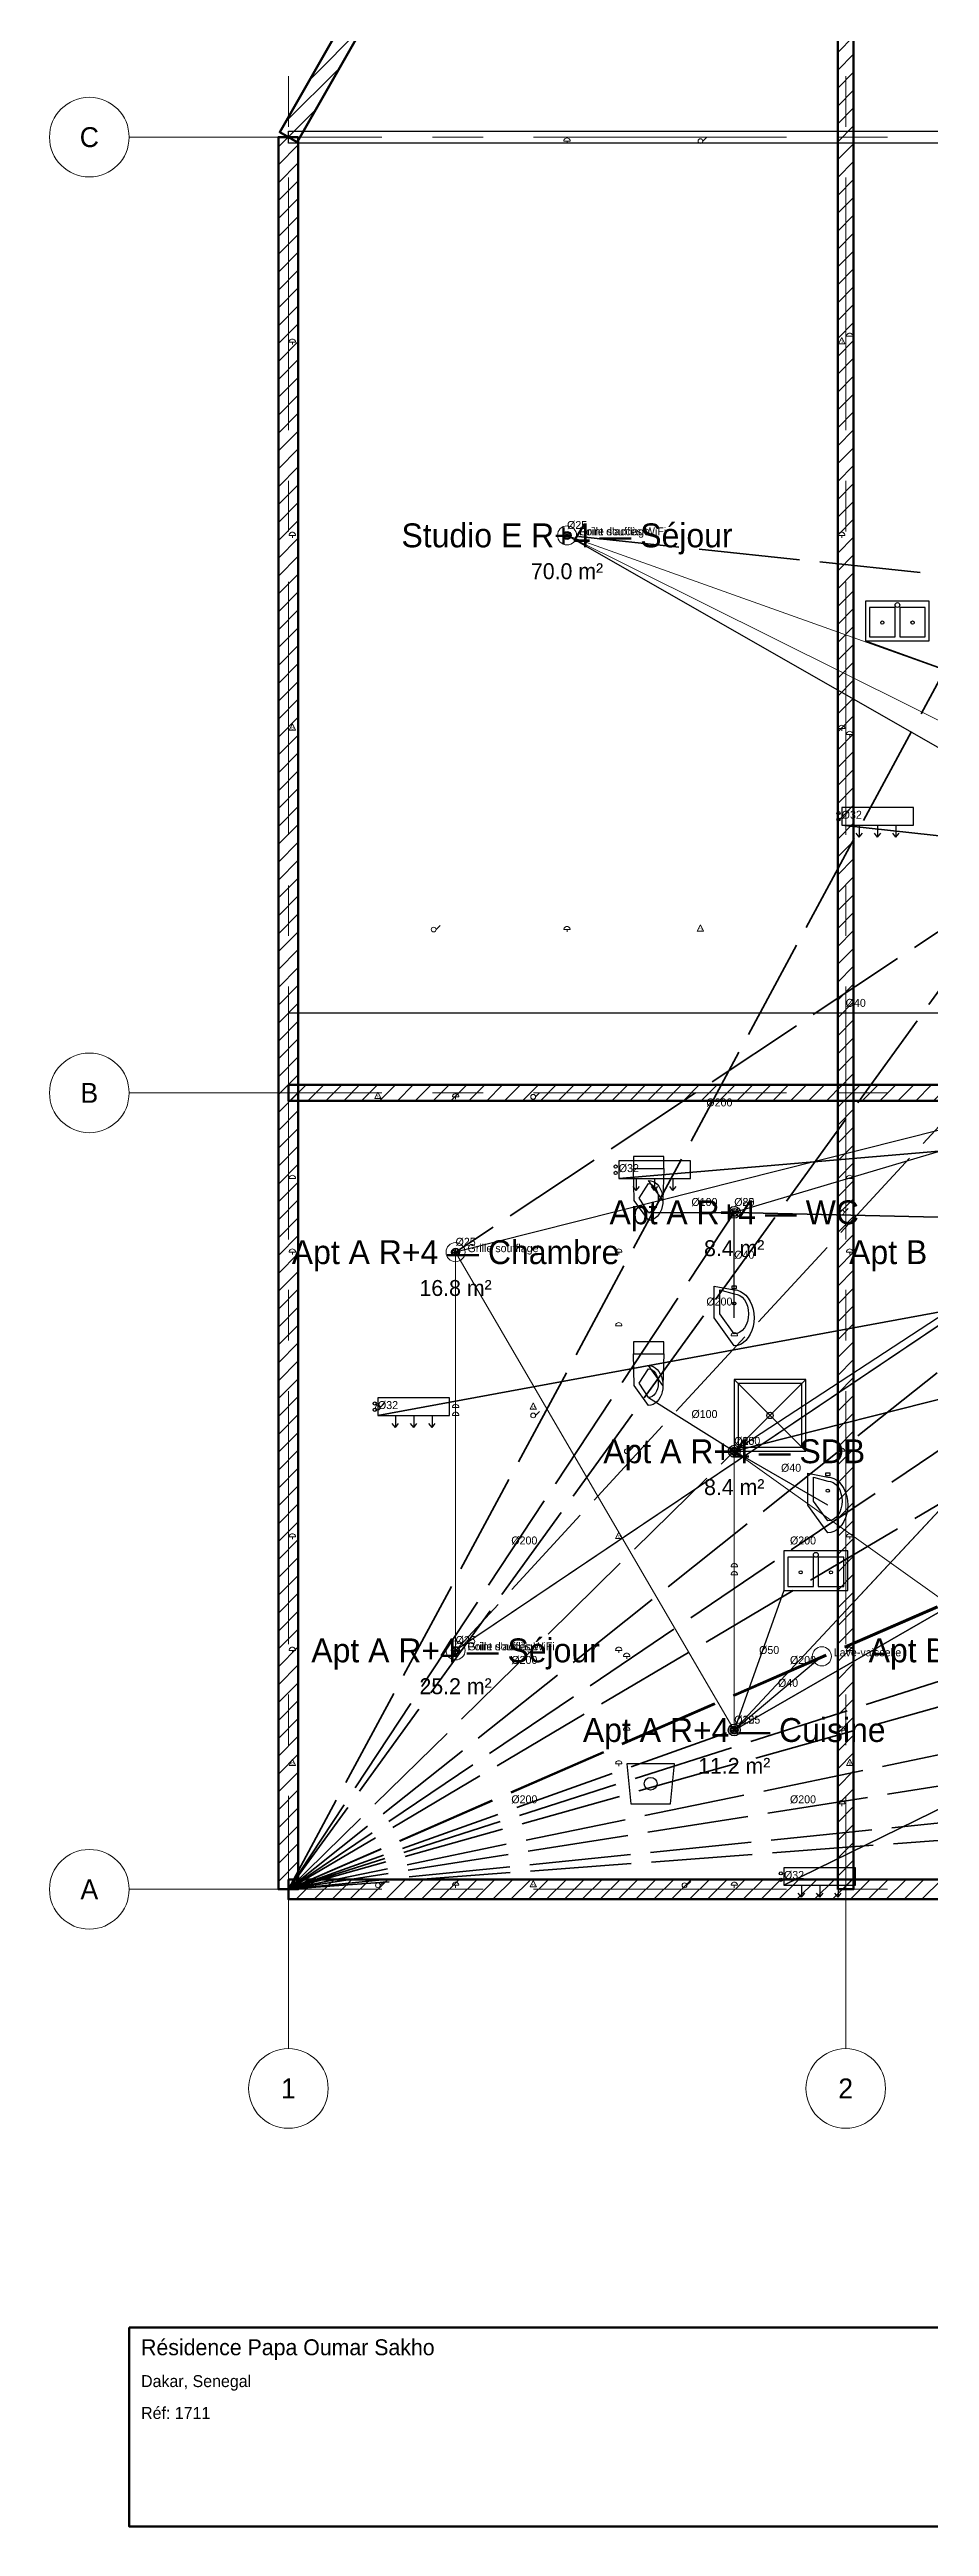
# Model space of a CAD drawing. Header units: metres. Extents: x -3 to 30, y -8 to 52.
# Drawn here: x -3 to 8.05, y -8 to 23.1 of the extents above; entities that cross this region are included whole.
import ezdxf
from ezdxf.enums import TextEntityAlignment as Align

# ---------------------------------------------------------------- set-up
doc = ezdxf.new("R2010")
doc.units = ezdxf.units.M
doc.linetypes.add('CENTER', pattern=[5.08, 3.175, -0.635, 0.635, -0.635])
doc.linetypes.add('DASHED', pattern=[1.524, 1.27, -0.254])
for name, color, linetype, lineweight in [('A-HATCH', 8, 'Continuous', 0), ('A-TEXT', 7, 'Continuous', 0), ('A-WALL', 7, 'Continuous', 50), ('A-WALL-INT', 8, 'Continuous', 25), ('E-LCCR', 4, 'Continuous', 13), ('E-LITE', 6, 'Continuous', 13), ('E-POWR', 6, 'Continuous', 18), ('F-DETECT', 1, 'Continuous', 13), ('F-SPKL', 1, 'Continuous', 25), ('G-CART', 7, 'Continuous', 35), ('M-DUCT', 2, 'DASHED', 18), ('M-EQUIP', 2, 'Continuous', 25), ('P-FIXT', 5, 'Continuous', 25), ('P-PIPE-EC', 1, 'Continuous', 18), ('P-PIPE-EF', 5, 'Continuous', 18), ('P-PIPE-EU', 3, 'Continuous', 18), ('S-GRID', 8, 'CENTER', 9)]:
    doc.layers.add(name, color=color, linetype=linetype, lineweight=lineweight)

# ---------------------------------------------------------------- blocks, each defined once
blk = doc.blocks.new('TJ_PRISE')
at = {"layer": 'E-POWR'}
for p, q in [((-0.04, 0), (0.04, 0)), ((0, 0), (0, -0.03))]:
    blk.add_line(p, q, dxfattribs=at)
blk.add_lwpolyline([(0.04, 0), (0.039, 0.01), (0.035, 0.02), (0.028, 0.028), (0.02, 0.035), (0.01, 0.039), (0, 0.04), (-0.01, 0.039), (-0.02, 0.035), (-0.028, 0.028), (-0.035, 0.02), (-0.039, 0.01), (-0.04, 0)], dxfattribs=at)
blk = doc.blocks.new('TJ_INTER')
at = {"layer": 'E-POWR'}
blk.add_line((0.03, 0), (0.08, 0.05), dxfattribs=at)
blk.add_circle((0, 0), 0.03, dxfattribs=at)
blk = doc.blocks.new('TJ_LUMINAIRE')
at = {"layer": 'E-LITE'}
for p, q in [((-0.035, -0.035), (0.035, 0.035)), ((-0.035, 0.035), (0.035, -0.035))]:
    blk.add_line(p, q, dxfattribs=at)
blk.add_circle((0, 0), 0.05, dxfattribs=at)
blk = doc.blocks.new('TJ_RJ45')
at = {"layer": 'E-LCCR'}
blk.add_lwpolyline([(0, 0.06), (-0.04, -0.02), (0.04, -0.02)], close=True, dxfattribs=at)
blk.add_text('D', height=0.03, dxfattribs=at).set_placement((-0.01, -0.01))
blk = doc.blocks.new('TJ_TV')
at = {"layer": 'E-LCCR'}
blk.add_lwpolyline([(0, 0.06), (-0.04, -0.02), (0.04, -0.02)], close=True, dxfattribs=at)
blk.add_text('TV', height=0.025, dxfattribs=at).set_placement((-0.015, -0.01))
blk = doc.blocks.new('TJ_SPLIT')
at = {"layer": 'M-EQUIP'}
for p, q in [((0.22, 0), (0.22, -0.15)), ((0.45, 0), (0.45, -0.15)), ((0.68, 0), (0.68, -0.15)), ((0.22, -0.15), (0.18, -0.1)), ((0.22, -0.15), (0.26, -0.1)), ((0.45, -0.15), (0.41, -0.1)), ((0.45, -0.15), (0.49, -0.1)), ((0.68, -0.15), (0.64, -0.1)), ((0.68, -0.15), (0.72, -0.1))]:
    blk.add_line(p, q, dxfattribs=at)
blk.add_lwpolyline([(0, 0), (0.9, 0), (0.9, 0.22), (0, 0.22)], close=True, dxfattribs=at)
for centre in [(-0.04, 0.15), (-0.04, 0.07)]:
    blk.add_circle(centre, 0.02, dxfattribs=at)
blk = doc.blocks.new('TJ_DF')
at = {"layer": 'F-DETECT'}
blk.add_circle((0, 0), 0.04, dxfattribs=at)
blk.add_text('DF', height=0.03, dxfattribs=at).set_placement((-0.02, -0.015))
blk = doc.blocks.new('TJ_SPK')
at = {"layer": 'F-SPKL'}
for p, q in [((-0.05, 0), (0.05, 0)), ((0, -0.05), (0, 0.05))]:
    blk.add_line(p, q, dxfattribs=at)
blk.add_circle((0, 0), 0.05, dxfattribs=at)
blk = doc.blocks.new('TJ_APPLIQUE')
at = {"layer": 'E-LITE'}
blk.add_line((-0.04, 0), (0.04, 0), dxfattribs=at)
blk.add_lwpolyline([(0.04, 0), (0.039, 0.01), (0.035, 0.02), (0.028, 0.028), (0.02, 0.035), (0.01, 0.039), (0, 0.04), (-0.01, 0.039), (-0.02, 0.035), (-0.028, 0.028), (-0.035, 0.02), (-0.039, 0.01), (-0.04, 0)], dxfattribs=at)
blk = doc.blocks.new('TJ_EVIER')
at = {"layer": 'P-FIXT'}
for points in [[(0, 0), (0.8, 0), (0.8, 0.5), (0, 0.5)], [(0.05, 0.05), (0.37, 0.05), (0.37, 0.42), (0.05, 0.42)], [(0.43, 0.05), (0.75, 0.05), (0.75, 0.42), (0.43, 0.42)]]:
    blk.add_lwpolyline(points, close=True, dxfattribs=at)
for centre, radius in [((0.4, 0.45), 0.03), ((0.21, 0.23), 0.02), ((0.59, 0.23), 0.02)]:
    blk.add_circle(centre, radius, dxfattribs=at)
blk = doc.blocks.new('TJ_HOTTE')
at = {"layer": 'M-EQUIP'}
blk.add_lwpolyline([(0.05, 0), (0.55, 0), (0.6, 0.5), (0, 0.5)], close=True, dxfattribs=at)
blk.add_circle((0.3, 0.25), 0.08, dxfattribs=at)
blk = doc.blocks.new('TJ_VMC')
at = {"layer": 'M-EQUIP'}
for p, q in [((-0.05, -0.05), (0.05, 0.05)), ((-0.05, 0.05), (0.05, -0.05))]:
    blk.add_line(p, q, dxfattribs=at)
blk.add_circle((0, 0), 0.075, dxfattribs=at)
blk = doc.blocks.new('TJ_DC')
at = {"layer": 'F-DETECT'}
blk.add_circle((0, 0), 0.04, dxfattribs=at)
blk.add_text('DC', height=0.03, dxfattribs=at).set_placement((-0.02, -0.015))
blk = doc.blocks.new('TJ_LAVABO')
at = {"layer": 'P-FIXT'}
for points in [[(-0.25, 0.4), (0, 0.35), (0.039, 0.346), (0.077, 0.333), (0.113, 0.312), (0.147, 0.283), (0.177, 0.247), (0.202, 0.206), (0.223, 0.159), (0.238, 0.108), (0.247, 0.055), (0.25, 0), (0.247, -0.055), (0.238, -0.108), (0.223, -0.159), (0.202, -0.206), (0.177, -0.247), (0.147, -0.283), (0.113, -0.312), (0.077, -0.333), (0.039, -0.346), (0, -0.35), (-0.25, 0), (-0.25, 0.4)], [(-0.18, 0.35), (0, 0.3), (0.035, 0.295), (0.069, 0.281), (0.1, 0.258), (0.127, 0.227), (0.15, 0.189), (0.166, 0.146), (0.177, 0.099), (0.18, 0.05), (0.177, 0.001), (0.166, -0.046), (0.15, -0.089), (0.127, -0.127), (0.1, -0.158), (0.069, -0.181), (0.035, -0.195), (0, -0.2), (-0.18, 0.05), (-0.18, 0.35)], [(-0.03, 0.37), (0.03, 0.37), (0.03, 0.4), (-0.03, 0.4)]]:
    blk.add_lwpolyline(points, close=True, dxfattribs=at)
blk.add_circle((0, 0.18), 0.02, dxfattribs=at)
blk = doc.blocks.new('TJ_DOUCHE')
at = {"layer": 'P-FIXT'}
for p, q in [((0, 0), (0.9, 0.9)), ((0.9, 0), (0, 0.9))]:
    blk.add_line(p, q, dxfattribs=at)
for points in [[(0, 0), (0.9, 0), (0.9, 0.9), (0, 0.9)], [(0.05, 0.05), (0.85, 0.05), (0.85, 0.85), (0.05, 0.85)]]:
    blk.add_lwpolyline(points, close=True, dxfattribs=at)
blk.add_circle((0.45, 0.45), 0.04, dxfattribs=at)
blk = doc.blocks.new('TJ_WC')
at = {"layer": 'P-FIXT'}
for points in [[(-0.19, 0.55), (0.19, 0.55), (0.19, 0.7), (-0.19, 0.7)], [(0, 0.4), (0.028, 0.397), (0.056, 0.388), (0.082, 0.373), (0.106, 0.352), (0.127, 0.327), (0.146, 0.297), (0.16, 0.263), (0.171, 0.227), (0.178, 0.189), (0.18, 0.15), (0.178, 0.111), (0.171, 0.073), (0.16, 0.037), (0.146, 0.003), (0.127, -0.027), (0.106, -0.052), (0.082, -0.073), (0.056, -0.088), (0.028, -0.097), (0, -0.1), (-0.18, 0.15), (-0.19, 0.55), (0.19, 0.55), (0.18, 0.15)], [(0, 0.36), (0.023, 0.357), (0.046, 0.346), (0.067, 0.33), (0.085, 0.307), (0.1, 0.28), (0.111, 0.249), (0.118, 0.215), (0.12, 0.18), (0.118, 0.145), (0.111, 0.111), (0.1, 0.08), (0.085, 0.053), (0.067, 0.03), (0.046, 0.014), (0.023, 0.003), (0, 0), (-0.12, 0.18)]]:
    blk.add_lwpolyline(points, close=True, dxfattribs=at)

msp = doc.modelspace()

# ---------------------------------------------------------------- hatches: boundary and pattern name
at = {"layer": 'A-HATCH'}
h = msp.add_hatch(dxfattribs=at)
h.set_pattern_fill('ANSI31', scale=0.05)
h.paths.add_polyline_path([(16.1085, 49.938), (0.1085, 21.938), (-0.1085, 22.062), (15.8915, 50.062), (16.1085, 49.938)])
h = msp.add_hatch(dxfattribs=at)
h.set_pattern_fill('ANSI31', scale=0.05)
h.paths.add_polyline_path([(6.9, 0), (6.9, 34.25), (7.1, 34.25), (7.1, 0), (6.9, 0)])
h = msp.add_hatch(dxfattribs=at)
h.set_pattern_fill('ANSI31', scale=0.05)
h.paths.add_polyline_path([(0.125, 22), (0.125, 0), (-0.125, 0), (-0.125, 22), (0.125, 22)])
h = msp.add_hatch(dxfattribs=at)
h.set_pattern_fill('ANSI31', scale=0.05)
h.paths.add_polyline_path([(0, 10.1), (28, 10.1), (28, 9.9), (0, 9.9), (0, 10.1)])
h = msp.add_hatch(dxfattribs=at)
h.set_pattern_fill('ANSI31', scale=0.05)
h.paths.add_polyline_path([(0, 0.125), (28, 0.125), (28, -0.125), (0, -0.125), (0, 0.125)])

# ---------------------------------------------------------------- linework, layer by layer
at = {"layer": 'A-TEXT'}
for centre in [(3.5, 17), (3.5, 17), (2.1, 8), (2.1, 3), (2.1, 3), (6.7, 2.925)]:
    msp.add_circle(centre, 0.12, dxfattribs=at)
at = {"layer": 'A-WALL'}
for points in [[(16.1085, 49.938), (0.1085, 21.938), (-0.1085, 22.062), (15.8915, 50.062)], [(6.9, 0), (6.9, 34.25), (7.1, 34.25), (7.1, 0)], [(0.125, 22), (0.125, 0), (-0.125, 0), (-0.125, 22)], [(0, 10.1), (28, 10.1), (28, 9.9), (0, 9.9)], [(0, 0.125), (28, 0.125), (28, -0.125), (0, -0.125)]]:
    msp.add_lwpolyline(points, close=True, dxfattribs=at)
at = {"layer": 'A-WALL-INT'}
msp.add_lwpolyline([(0, 22.075), (28, 22.075), (28, 21.925), (0, 21.925)], close=True, dxfattribs=at)
at = {"layer": 'E-LCCR', "color": 4, "lineweight": 13}
for q in [(3.5, 17), (2.1, 3), (2.1, 8), (5.6, 2), (5.6, 5.5)]:
    msp.add_line((14, 11), q, dxfattribs=at)
at = {"layer": 'E-POWR', "color": 6, "lineweight": 18}
for q in [(3.5, 17), (2.1, 3), (2.1, 8), (5.6, 2), (5.6, 5.5), (5.6, 8.5)]:
    msp.add_line((14, 11), q, dxfattribs=at)
at = {"layer": 'F-DETECT', "color": 1, "lineweight": 13}
for p, q in [((26.6, 5.5), (3.5, 17)), ((3.5, 17), (10.5, 14.5)), ((14, 11), (2.1, 3)), ((2.1, 3), (2.1, 8)), ((2.1, 8), (5.6, 2)), ((5.6, 2), (5.6, 5.5)), ((5.6, 5.5), (9.1, 3))]:
    msp.add_line(p, q, dxfattribs=at)
at = {"layer": 'F-SPKL', "color": 1, "lineweight": 25}
for p, q in [((14, 11), (3.5, 17)), ((3.5, 17), (3.5, 17)), ((3.5, 17), (3.5, 17)), ((14, 11), (0, 11)), ((14, 11), (2.1, 3)), ((14, 11), (2.1, 8)), ((14, 11), (5.6, 2)), ((14, 11), (5.6, 5.5)), ((14, 11), (5.6, 8.5)), ((5.6, 8.5), (5.6, 8.5)), ((2.1, 8), (2.1, 8)), ((5.6, 5.5), (5.6, 5.5)), ((2.1, 3), (2.1, 3)), ((2.1, 3), (2.1, 3)), ((5.6, 2), (5.6, 2))]:
    msp.add_line(p, q, dxfattribs=at)
at = {"layer": 'G-CART', "lineweight": 50}
msp.add_lwpolyline([(-2, -5.5), (30, -5.5), (30, -8), (-2, -8)], close=True, dxfattribs=at)
at = {"layer": 'M-DUCT', "color": 140, "lineweight": 35}
for p, q in [((0, 0), (10.5, 19.5)), ((0, 0), (24.5, 19.5)), ((0, 0), (10.5, 14.5)), ((0, 0), (24.5, 14.5)), ((0, 0), (5.6, 8.5)), ((0, 0), (12.6, 8.5)), ((0, 0), (19.6, 8.5)), ((0, 0), (26.6, 8.5)), ((5.6, 8.5), (5.6, 8.5)), ((0, 0), (5.6, 5.5)), ((0, 0), (12.6, 5.5)), ((0, 0), (19.6, 5.5)), ((0, 0), (26.6, 5.5)), ((5.6, 5.5), (5.6, 5.5)), ((0, 0), (5.6, 2)), ((0, 0), (12.6, 2)), ((0, 0), (19.6, 2)), ((0, 0), (26.6, 2)), ((5.6, 2), (5.6, 2))]:
    msp.add_line(p, q, dxfattribs=at)
at = {"layer": 'M-DUCT', "color": 30, "lineweight": 35}
for q in [(3.5, 17), (2.1, 3), (2.1, 8)]:
    msp.add_line((14, 15.9), q, dxfattribs=at)
at = {"layer": 'M-EQUIP', "color": 2, "lineweight": 25}
for p, q in [((28.5, 11), (6.95, 13.3625)), ((6.95, 13.3625), (28.5, 11)), ((28.5, 11), (1.125, 5.95)), ((1.125, 5.95), (28.5, 11)), ((28.5, 11), (4.15, 8.925)), ((4.15, 8.925), (28.5, 11)), ((28.5, 11), (6.225, 0.05)), ((6.225, 0.05), (28.5, 11))]:
    msp.add_line(p, q, dxfattribs=at)
at = {"layer": 'M-EQUIP', "color": 4, "lineweight": 25}
for p, q in [((6.95, 13.3625), (6.95, 13.3625)), ((4.15, 8.925), (4.15, 8.925)), ((1.125, 5.95), (1.125, 5.95)), ((6.225, 0.05), (6.225, 0.05))]:
    msp.add_line(p, q, dxfattribs=at)
at = {"layer": 'P-PIPE-EC', "color": 1, "lineweight": 25}
for p, q in [((7.25, 15.675), (7.25, 15.675)), ((16.45, 8.25), (5.6, 8.5)), ((16.45, 8.25), (5.6, 2)), ((16.45, 8.25), (5.6, 5.5)), ((5.6, 7.175), (5.6, 7.175)), ((5.6, 5.5), (5.6, 5.5)), ((6.775, 4.825), (6.775, 4.825)), ((6.225, 3.75), (6.225, 3.75))]:
    msp.add_line(p, q, dxfattribs=at)
at = {"layer": 'P-PIPE-EF', "color": 5, "lineweight": 25}
for p, q in [((7.25, 15.675), (7.25, 15.675)), ((4.525, 8.5), (4.525, 8.5)), ((16.45, 8.25), (5.6, 8.5)), ((16.45, 8.25), (5.6, 2)), ((16.45, 8.25), (5.6, 5.5)), ((5.6, 7.175), (5.6, 7.175)), ((4.525, 6.175), (4.525, 6.175)), ((5.6, 5.5), (5.6, 5.5)), ((6.775, 4.825), (6.775, 4.825)), ((6.225, 3.75), (6.225, 3.75)), ((6.7, 2.925), (6.7, 2.925))]:
    msp.add_line(p, q, dxfattribs=at)
at = {"layer": 'P-PIPE-EU', "color": 3, "lineweight": 25}
for p, q in [((7.25, 15.675), (10.5, 14.5)), ((4.525, 8.5), (5.6, 8.5)), ((5.6, 8.5), (16.45, 8.25)), ((5.6, 7.175), (5.6, 8.5)), ((5.6, 2), (16.45, 8.25)), ((5.6, 5.5), (16.45, 8.25)), ((4.525, 6.175), (5.6, 5.5)), ((6.775, 4.825), (5.6, 5.5)), ((5.6, 5.5), (5.6, 5.5)), ((6.225, 3.75), (5.6, 2)), ((6.7, 2.925), (5.6, 2))]:
    msp.add_line(p, q, dxfattribs=at)
at = {"layer": 'S-GRID', "linetype": 'CENTER'}
for p, q in [((0, -2), (0, 52)), ((7, -2), (7, 52)), ((-2, 22), (30, 22)), ((-2, 10), (30, 10)), ((-2, 0), (30, 0))]:
    msp.add_line(p, q, dxfattribs=at)
at = {"layer": 'S-GRID'}
for centre in [(-2.5, 22), (-2.5, 10), (-2.5, 0), (0, -2.5), (7, -2.5)]:
    msp.add_circle(centre, 0.5, dxfattribs=at)

# ---------------------------------------------------------------- block references
at = {"layer": 'E-LCCR'}
for name, p in [('TJ_RJ45', (6.95, 19.425)), ('TJ_RJ45', (0.05, 14.575)), ('TJ_TV', (5.175, 12.05)), ('TJ_TV', (1.125, 9.95)), ('TJ_RJ45', (3.075, 6.05)), ('TJ_RJ45', (4.15, 4.425)), ('TJ_RJ45', (0.05, 1.575)), ('TJ_RJ45', (7.05, 1.575)), ('TJ_TV', (3.075, 0.05))]:
    msp.add_blockref(name, p, dxfattribs=at)
at = {"layer": 'E-LITE'}
for name, p in [('TJ_APPLIQUE', (7.05, 19.5)), ('TJ_LUMINAIRE', (3.5, 17)), ('TJ_LUMINAIRE', (3.5, 17)), ('TJ_APPLIQUE', (0.05, 8.925)), ('TJ_APPLIQUE', (7.05, 8.925)), ('TJ_LUMINAIRE', (5.6, 8.5)), ('TJ_LUMINAIRE', (2.1, 8)), ('TJ_APPLIQUE', (4.15, 7.075)), ('TJ_APPLIQUE', (5.6, 6.95)), ('TJ_LUMINAIRE', (5.6, 5.5)), ('TJ_APPLIQUE', (5.6, 4.05)), ('TJ_LUMINAIRE', (2.1, 3)), ('TJ_LUMINAIRE', (2.1, 3)), ('TJ_LUMINAIRE', (5.6, 2))]:
    msp.add_blockref(name, p, dxfattribs=at)
at = {"layer": 'E-POWR'}
for name, p in [('TJ_PRISE', (3.5, 21.95)), ('TJ_INTER', (5.175, 21.95)), ('TJ_PRISE', (0.05, 19.425)), ('TJ_PRISE', (0.05, 17)), ('TJ_PRISE', (6.95, 17)), ('TJ_PRISE', (6.95, 14.575)), ('TJ_PRISE', (7.05, 14.5)), ('TJ_INTER', (1.825, 12.05)), ('TJ_PRISE', (3.5, 12.05)), ('TJ_PRISE', (2.1, 9.95)), ('TJ_INTER', (3.075, 9.95)), ('TJ_INTER', (6.95, 8.5)), ('TJ_PRISE', (0.05, 8)), ('TJ_PRISE', (4.15, 8)), ('TJ_PRISE', (7.05, 8)), ('TJ_INTER', (1.125, 6.05)), ('TJ_PRISE', (2.1, 6.05)), ('TJ_PRISE', (2.1, 5.95)), ('TJ_INTER', (3.075, 5.95)), ('TJ_INTER', (4.25, 5.5)), ('TJ_PRISE', (6.95, 5.5)), ('TJ_PRISE', (0.05, 4.425)), ('TJ_PRISE', (7.05, 4.425)), ('TJ_PRISE', (5.6, 3.95)), ('TJ_PRISE', (0.05, 3)), ('TJ_PRISE', (4.15, 3)), ('TJ_PRISE', (4.25, 2.925)), ('TJ_PRISE', (7.05, 3)), ('TJ_PRISE', (4.25, 2)), ('TJ_PRISE', (6.95, 2)), ('TJ_PRISE', (4.15, 1.575)), ('TJ_PRISE', (6.95, 1.075)), ('TJ_INTER', (1.125, 0.05)), ('TJ_PRISE', (2.1, 0.05)), ('TJ_INTER', (4.975, 0.05)), ('TJ_PRISE', (5.6, 0.05))]:
    msp.add_blockref(name, p, dxfattribs=at)
at = {"layer": 'F-DETECT'}
for name, p in [('TJ_DF', (3.5, 17)), ('TJ_DF', (2.1, 8)), ('TJ_DF', (5.6, 5.5)), ('TJ_DF', (2.1, 3)), ('TJ_DC', (5.6, 2))]:
    msp.add_blockref(name, p, dxfattribs=at)
at = {"layer": 'F-SPKL'}
for p in [(3.5, 17), (3.5, 17), (5.6, 8.5), (2.1, 8), (5.6, 5.5), (2.1, 3), (2.1, 3), (5.6, 2)]:
    msp.add_blockref('TJ_SPK', p, dxfattribs=at)
at = {"layer": 'M-EQUIP'}
for name, p in [('TJ_SPLIT', (6.95, 13.3625)), ('TJ_SPLIT', (4.15, 8.925)), ('TJ_VMC', (5.6, 8.5)), ('TJ_SPLIT', (1.125, 5.95)), ('TJ_VMC', (5.6, 5.5)), ('TJ_VMC', (5.6, 2)), ('TJ_HOTTE', (4.25, 1.075)), ('TJ_SPLIT', (6.225, 0.05))]:
    msp.add_blockref(name, p, dxfattribs=at)
at = {"layer": 'P-FIXT'}
for name, p in [('TJ_EVIER', (7.25, 15.675)), ('TJ_WC', (4.525, 8.5)), ('TJ_LAVABO', (5.6, 7.175)), ('TJ_WC', (4.525, 6.175)), ('TJ_DOUCHE', (5.6, 5.5)), ('TJ_LAVABO', (6.775, 4.825)), ('TJ_EVIER', (6.225, 3.75))]:
    msp.add_blockref(name, p, dxfattribs=at)

# ---------------------------------------------------------------- texts
at = {"layer": 'A-TEXT'}
for s, height, p in [('Studio E R+4 — Séjour', 0.3, (3.5, 17)), ('70.0 m²', 0.2, (3.5, 16.55)), ('Apt A R+4 — WC', 0.3, (5.6, 8.5)), ('Apt A R+4 — Chambre', 0.3, (2.1, 8)), ('8.4 m²', 0.2, (5.6, 8.05)), ('Apt B R+4 — Chambre', 0.3, (9.1, 8)), ('16.8 m²', 0.2, (2.1, 7.55)), ('Apt A R+4 — SDB', 0.3, (5.6, 5.5)), ('8.4 m²', 0.2, (5.6, 5.05)), ('Apt A R+4 — Séjour', 0.3, (2.1, 3)), ('Apt B R+4 — Séjour', 0.3, (9.1, 3)), ('25.2 m²', 0.2, (2.1, 2.55)), ('Apt A R+4 — Cuisine', 0.3, (5.6, 2)), ('11.2 m²', 0.2, (5.6, 1.55))]:
    msp.add_text(s, height=height, dxfattribs=at).set_placement(p, align=Align.MIDDLE_CENTER)
for s, p in [('Grille soufflage', (3.65, 17)), ("Point d'accès WiFi", (3.65, 17)), ('Grille soufflage', (2.25, 8)), ('Grille soufflage', (2.25, 3)), ("Point d'accès WiFi", (2.25, 3)), ('Lave-vaisselle', (6.85, 2.925))]:
    msp.add_text(s, height=0.1, dxfattribs=at).set_placement(p)
at = {"layer": 'F-SPKL'}
for s, p in [('Ø25', (3.5, 17.08)), ('Ø25', (3.5, 17.08)), ('Ø40', (7, 11.08)), ('Ø25', (5.6, 8.58)), ('Ø25', (2.1, 8.08)), ('Ø25', (5.6, 5.58)), ('Ø25', (2.1, 3.08)), ('Ø25', (2.1, 3.08)), ('Ø25', (5.6, 2.08))]:
    msp.add_text(s, height=0.1, dxfattribs=at).set_placement(p)
at = {"layer": 'G-CART'}
for s, height, p in [('Résidence Papa Oumar Sakho', 0.2, (-1.85, -5.85)), ('Dakar, Senegal', 0.15, (-1.85, -6.25)), ('Réf: 1711', 0.15, (-1.85, -6.65))]:
    msp.add_text(s, height=height, dxfattribs=at).set_placement(p)
at = {"layer": 'M-DUCT'}
for s, p in [('Ø200', (5.25, 9.83)), ('Ø80', (5.6, 8.58)), ('Ø200', (5.25, 7.33)), ('Ø100', (5.6, 5.58)), ('Ø200', (2.8, 4.33)), ('Ø200', (6.3, 4.33)), ('Ø200', (2.8, 2.83)), ('Ø200', (6.3, 2.83)), ('Ø125', (5.6, 2.08)), ('Ø200', (2.8, 1.08)), ('Ø200', (6.3, 1.08))]:
    msp.add_text(s, height=0.1, dxfattribs=at).set_placement(p)
at = {"layer": 'M-EQUIP'}
for p in [(6.95, 13.4425), (4.15, 9.005), (1.125, 6.03), (6.225, 0.13)]:
    msp.add_text('Ø32', height=0.1, dxfattribs=at).set_placement(p)
at = {"layer": 'P-PIPE-EU'}
for s, p in [('Ø100', (5.0625, 8.58)), ('Ø40', (5.6, 7.9175)), ('Ø100', (5.0625, 5.9175)), ('Ø50', (5.6, 5.58)), ('Ø40', (6.1875, 5.2425)), ('Ø50', (5.9125, 2.955)), ('Ø40', (6.15, 2.5425))]:
    msp.add_text(s, height=0.1, dxfattribs=at).set_placement(p)
at = {"layer": 'S-GRID'}
for s, p in [('C', (-2.5, 22)), ('B', (-2.5, 10)), ('A', (-2.5, 0)), ('1', (0, -2.5)), ('2', (7, -2.5))]:
    msp.add_text(s, height=0.25, dxfattribs=at).set_placement(p, align=Align.MIDDLE_CENTER)

doc.saveas('drawing.dxf')
